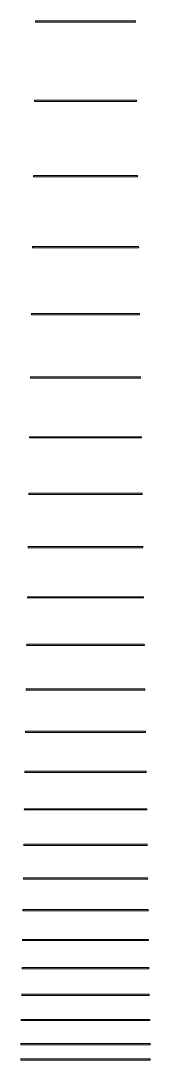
# Model space of a CAD drawing. Header units: millimetres. Extents: x -222 to -166, y -832 to -385.
import ezdxf

# ---------------------------------------------------------------- set-up
doc = ezdxf.new("R2010")
doc.units = ezdxf.units.MM
doc.header["$MEASUREMENT"] = 0
doc.layers.add('Layer 1', color=7, linetype='Continuous')

# ---------------------------------------------------------------- blocks, each defined once
blk = doc.blocks.new('block 4')
at = {"layer": 'Layer 1', "true_color": 0x000000}
for points in [[(-172.45, -385.41), (-215.5, -385.41), (-215.49, -384.88), (-172.45, -384.88)], [(-171.96, -419.55), (-215.99, -419.55), (-215.98, -419.02), (-171.97, -419.02)], [(-171.5, -451.95), (-216.45, -451.95), (-216.45, -451.42), (-171.5, -451.42)], [(-171.06, -482.53), (-216.89, -482.53), (-216.88, -482), (-171.07, -482)], [(-170.65, -511.4), (-217.3, -511.4), (-217.3, -510.87), (-170.66, -510.87)], [(-170.26, -538.65), (-217.69, -538.65), (-217.69, -538.12), (-170.27, -538.12)], [(-169.89, -564.36), (-218.06, -564.36), (-218.05, -563.83), (-169.9, -563.83)], [(-169.55, -588.64), (-218.41, -588.64), (-218.4, -588.11), (-169.55, -588.11)], [(-169.22, -611.55), (-218.74, -611.55), (-218.73, -611.02), (-169.23, -611.02)], [(-168.91, -633.17), (-219.05, -633.17), (-219.04, -632.64), (-168.92, -632.64)], [(-168.62, -653.59), (-219.34, -653.59), (-219.33, -653.06), (-168.63, -653.06)], [(-168.34, -672.85), (-219.61, -672.85), (-219.61, -672.32), (-168.35, -672.32)], [(-168.08, -691.04), (-219.87, -691.04), (-219.87, -690.51), (-168.09, -690.51)], [(-167.84, -708.2), (-220.12, -708.2), (-220.11, -707.67), (-167.85, -707.67)], [(-167.61, -724.4), (-220.35, -724.4), (-220.34, -723.87), (-167.61, -723.87)], [(-167.39, -739.69), (-220.57, -739.69), (-220.56, -739.16), (-167.4, -739.16)], [(-167.18, -754.13), (-220.77, -754.13), (-220.77, -753.6), (-167.19, -753.6)], [(-166.99, -767.75), (-220.97, -767.75), (-220.96, -767.22), (-167, -767.22)], [(-166.8, -780.61), (-221.15, -780.61), (-221.15, -780.08), (-166.81, -780.08)], [(-166.63, -792.75), (-221.33, -792.75), (-221.32, -792.22), (-166.64, -792.22)], [(-166.47, -804.2), (-221.49, -804.2), (-221.48, -803.67), (-166.47, -803.67)], [(-166.31, -815.01), (-221.65, -815.01), (-221.64, -814.48), (-166.32, -814.48)], [(-166.16, -825.41), (-221.79, -825.41), (-221.79, -824.88), (-166.17, -824.88)], [(-166.07, -832.04), (-221.89, -832.04), (-221.88, -831.51), (-166.08, -831.51)]]:
    blk.add_hatch(color=178, dxfattribs=at).paths.add_polyline_path(points)
at = {"layer": 'Layer 1', "lineweight": 0}
for points in [[(-172.45, -385.41), (-215.5, -385.41), (-215.49, -384.88), (-172.45, -384.88), (-172.45, -385.41)], [(-171.96, -419.55), (-215.99, -419.55), (-215.98, -419.02), (-171.97, -419.02), (-171.96, -419.55)], [(-171.5, -451.95), (-216.45, -451.95), (-216.45, -451.42), (-171.5, -451.42), (-171.5, -451.95)], [(-171.06, -482.53), (-216.89, -482.53), (-216.88, -482), (-171.07, -482), (-171.06, -482.53)], [(-170.65, -511.4), (-217.3, -511.4), (-217.3, -510.87), (-170.66, -510.87), (-170.65, -511.4)], [(-170.26, -538.65), (-217.69, -538.65), (-217.69, -538.12), (-170.27, -538.12), (-170.26, -538.65)], [(-169.89, -564.36), (-218.06, -564.36), (-218.05, -563.83), (-169.9, -563.83), (-169.89, -564.36)], [(-169.55, -588.64), (-218.41, -588.64), (-218.4, -588.11), (-169.55, -588.11), (-169.55, -588.64)], [(-169.22, -611.55), (-218.74, -611.55), (-218.73, -611.02), (-169.23, -611.02), (-169.22, -611.55)], [(-168.91, -633.17), (-219.05, -633.17), (-219.04, -632.64), (-168.92, -632.64), (-168.91, -633.17)], [(-168.62, -653.59), (-219.34, -653.59), (-219.33, -653.06), (-168.63, -653.06), (-168.62, -653.59)], [(-168.34, -672.85), (-219.61, -672.85), (-219.61, -672.32), (-168.35, -672.32), (-168.34, -672.85)], [(-168.08, -691.04), (-219.87, -691.04), (-219.87, -690.51), (-168.09, -690.51), (-168.08, -691.04)], [(-167.84, -708.2), (-220.12, -708.2), (-220.11, -707.67), (-167.85, -707.67), (-167.84, -708.2)], [(-167.61, -724.4), (-220.35, -724.4), (-220.34, -723.87), (-167.61, -723.87), (-167.61, -724.4)], [(-167.39, -739.69), (-220.57, -739.69), (-220.56, -739.16), (-167.4, -739.16), (-167.39, -739.69)], [(-167.18, -754.13), (-220.77, -754.13), (-220.77, -753.6), (-167.19, -753.6), (-167.18, -754.13)], [(-166.99, -767.75), (-220.97, -767.75), (-220.96, -767.22), (-167, -767.22), (-166.99, -767.75)], [(-166.8, -780.61), (-221.15, -780.61), (-221.15, -780.08), (-166.81, -780.08), (-166.8, -780.61)], [(-166.63, -792.75), (-221.33, -792.75), (-221.32, -792.22), (-166.64, -792.22), (-166.63, -792.75)], [(-166.47, -804.2), (-221.49, -804.2), (-221.48, -803.67), (-166.47, -803.67), (-166.47, -804.2)], [(-166.31, -815.01), (-221.65, -815.01), (-221.64, -814.48), (-166.32, -814.48), (-166.31, -815.01)], [(-166.16, -825.41), (-221.79, -825.41), (-221.79, -824.88), (-166.17, -824.88), (-166.16, -825.41)], [(-166.07, -832.04), (-221.89, -832.04), (-221.88, -831.51), (-166.08, -831.51), (-166.07, -832.04)]]:
    blk.add_lwpolyline(points, dxfattribs=at)
blk = doc.blocks.new('block 3')
at = {"layer": 'Layer 1'}
blk.add_blockref('block 4', (0, 0), dxfattribs=at)
blk = doc.blocks.new('block 2')
at = {"layer": 'Layer 1'}
blk.add_blockref('block 3', (0, 0), dxfattribs=at)

msp = doc.modelspace()

# ---------------------------------------------------------------- block references
at = {"layer": 'Layer 1'}
msp.add_blockref('block 2', (0, 0), dxfattribs=at)

doc.saveas('drawing.dxf')
